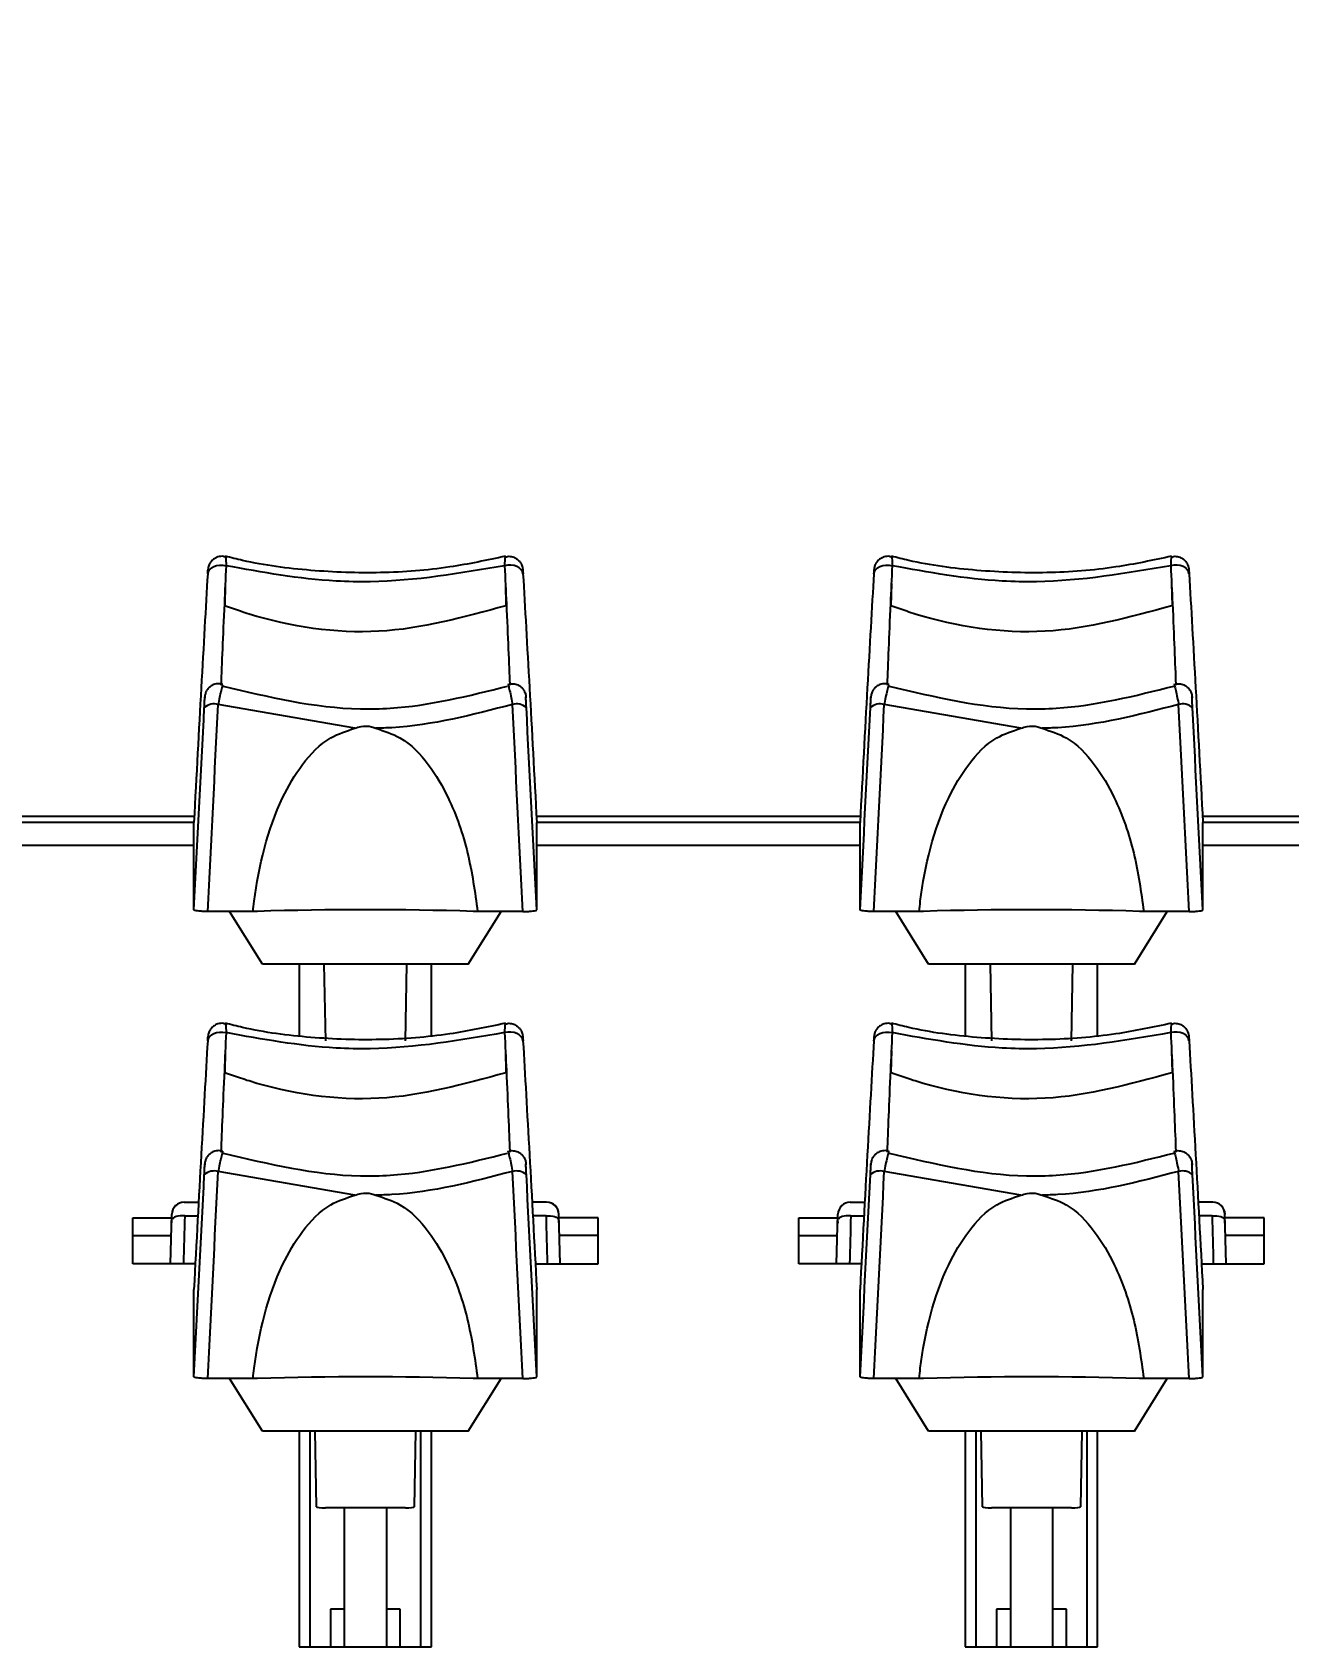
# Model space of a CAD drawing. Header units: inches. Extents: x 1.2 to 43.4, y 1.7 to 28.6.
# Drawn here: x 31.801 to 33.215, y 2.808 to 4.626 of the extents above; entities that cross this region are included whole.
import ezdxf

# ---------------------------------------------------------------- set-up
doc = ezdxf.new("R2010")
doc.units = ezdxf.units.IN
doc.header["$MEASUREMENT"] = 0
doc.layers.add('DIM', color=1, linetype='Continuous')
doc.styles.add('Arial', font='arial.ttf')
doc.dimstyles.new('ANSI & Metric .30 Stacked', dxfattribs={"dimscale": 2.666667, "dimtxt": 0.3, "dimasz": 0.375, "dimexe": 0.3, "dimexo": 0.3, "dimgap": 0.1, "dimtad": 0, "dimtih": 1, "dimtoh": 1, "dimzin": 4, "dimdsep": 46, "dimtxsty": 'Arial', "dimcen": 0.15, "dimadec": 0, "dimazin": 0, "dimtfac": 0.75, "dimtofl": 0, "dimtmove": 0, "dimatfit": 3, "dimfxl": 1, "dimtolj": 1, "dimtzin": 0, "dimarcsym": 0})

# ---------------------------------------------------------------- blocks, each defined once
blk = doc.blocks.new('*D8')
at = {"layer": 'Defpoints', "color": 0, "transparency": 16777216}
for p in [(43.3922, 5.7798), (25.0851, 3.6804), (43.3922, 3.6804)]:
    blk.add_point(p, dxfattribs=at)
at = {"layer": 'DIM', "color": 0, "lineweight": -2, "transparency": 16777216}
for p, q in [((25.0851, 3.9804), (25.0851, 6.0798)), ((43.3922, 3.9804), (43.3922, 6.0798)), ((25.4601, 5.7798), (33.3513, 5.7798)), ((43.0172, 5.7798), (35.126, 5.7798))]:
    blk.add_line(p, q, dxfattribs=at)
at = {"layer": 'DIM', "color": 0, "transparency": 16777216}
for points in [[(25.4601, 5.8423), (25.4601, 5.7173), (25.0851, 5.7798)], [(43.0172, 5.8423), (43.0172, 5.7173), (43.3922, 5.7798)]]:
    blk.add_solid(points, dxfattribs=at)
at = {"layer": 'DIM', "color": 0, "transparency": 16777216, "char_height": 0.3, "attachment_point": 5, "style": 'Arial'}
for s, insert in [('\\A1;18.31', (34.2387, 6.0331)), ('\\A1;[465mm]', (34.2387, 5.4875))]:
    blk.add_mtext(s, dxfattribs=dict(at, insert=insert))

msp = doc.modelspace()

# ---------------------------------------------------------------- linework, layer by layer
for p, q in [((31.9983, 4.0189), (31.9982, 4.0162)), ((32.353, 4.0189), (32.3532, 4.0162)), ((32.7483, 4.0189), (32.7482, 4.0162)), ((33.103, 4.0189), (33.1032, 4.0162)), ((32.018, 4.0051), (32.0173, 3.9802)), ((32.3333, 4.0051), (32.334, 3.9802)), ((32.768, 4.0051), (32.7673, 3.9802)), ((33.0833, 4.0051), (33.084, 3.9802)), ((32.1637, 3.8421), (32.01, 3.869)), ((32.9137, 3.8421), (32.76, 3.869)), ((31.983, 3.7429), (31.6183, 3.7429)), ((31.9827, 3.7362), (31.6187, 3.7362)), ((31.9827, 3.6377), (31.9827, 3.7362)), ((32.733, 3.7429), (32.3683, 3.7429)), ((32.7327, 3.7362), (32.3687, 3.7362)), ((32.3687, 3.6377), (32.3687, 3.7362)), ((32.7327, 3.6377), (32.7327, 3.7362)), ((33.483, 3.7429), (33.1183, 3.7429)), ((33.4827, 3.7362), (33.1187, 3.7362)), ((33.1187, 3.6377), (33.1187, 3.7362)), ((31.9827, 3.7102), (31.6187, 3.7102)), ((32.7327, 3.7102), (32.3687, 3.7102)), ((33.4827, 3.7102), (33.1187, 3.7102)), ((32.0541, 3.6359), (32.0492, 3.6358)), ((32.3021, 3.6358), (32.2972, 3.6359)), ((32.8041, 3.6359), (32.7992, 3.6358)), ((33.0521, 3.6358), (33.0472, 3.6359)), ((32.0492, 3.6358), (31.9983, 3.6358)), ((32.0598, 3.5767), (32.0228, 3.6358)), ((32.2915, 3.5767), (32.3285, 3.6358)), ((32.3531, 3.6358), (32.3021, 3.6358)), ((32.7992, 3.6358), (32.7483, 3.6358)), ((32.8098, 3.5767), (32.7728, 3.6358)), ((33.0415, 3.5767), (33.0785, 3.6358)), ((33.1031, 3.6358), (33.0521, 3.6358)), ((32.2915, 3.5767), (32.0598, 3.5767)), ((32.1012, 3.5767), (32.1012, 3.496)), ((32.1291, 3.5767), (32.1307, 3.4901)), ((32.2207, 3.4901), (32.2222, 3.5767)), ((32.2502, 3.4963), (32.2502, 3.5767)), ((33.0415, 3.5767), (32.8098, 3.5767)), ((32.8512, 3.5767), (32.8512, 3.496)), ((32.8791, 3.5767), (32.8807, 3.4901)), ((32.9707, 3.4901), (32.9722, 3.5767)), ((33.0002, 3.4963), (33.0002, 3.5767)), ((31.9983, 3.493), (31.9982, 3.4903)), ((32.353, 3.493), (32.3532, 3.4903)), ((32.7483, 3.493), (32.7482, 3.4903)), ((33.103, 3.493), (33.1032, 3.4903)), ((32.018, 3.4793), (32.0173, 3.4544)), ((32.3333, 3.4793), (32.334, 3.4544)), ((32.768, 3.4793), (32.7673, 3.4544)), ((33.0833, 3.4793), (33.084, 3.4544)), ((32.1637, 3.3163), (32.01, 3.3432)), ((32.9137, 3.3163), (32.76, 3.3432)), ((31.9137, 3.239), (31.9137, 3.2907)), ((31.9137, 3.2907), (31.9577, 3.2907)), ((31.9563, 3.239), (31.9578, 3.2951)), ((31.9716, 3.3086), (31.9879, 3.3086)), ((31.9716, 3.3086), (31.9716, 3.3085)), ((31.9716, 3.3085), (31.9879, 3.3085)), ((31.9723, 3.2932), (31.9871, 3.2932)), ((32.3798, 3.3086), (32.3634, 3.3086)), ((32.3798, 3.3085), (32.3634, 3.3085)), ((32.3791, 3.2932), (32.3642, 3.2932)), ((32.3798, 3.3086), (32.3798, 3.3085)), ((32.395, 3.239), (32.3936, 3.2951)), ((32.4377, 3.2907), (32.3937, 3.2907)), ((32.4377, 3.239), (32.4377, 3.2907)), ((32.6637, 3.239), (32.6637, 3.2907)), ((32.6637, 3.2907), (32.7077, 3.2907)), ((32.7063, 3.239), (32.7078, 3.2951)), ((32.7216, 3.3086), (32.7379, 3.3086)), ((32.7216, 3.3086), (32.7216, 3.3085)), ((32.7216, 3.3085), (32.7379, 3.3085)), ((32.7223, 3.2932), (32.7371, 3.2932)), ((33.1298, 3.3086), (33.1134, 3.3086)), ((33.1298, 3.3085), (33.1134, 3.3085)), ((33.1291, 3.2932), (33.1142, 3.2932)), ((33.1298, 3.3086), (33.1298, 3.3085)), ((33.145, 3.239), (33.1435, 3.2951)), ((33.1877, 3.2907), (33.1437, 3.2907)), ((33.1877, 3.239), (33.1877, 3.2907)), ((31.9137, 3.2708), (31.9571, 3.2708)), ((32.4377, 3.2708), (32.3942, 3.2708)), ((32.6637, 3.2708), (32.7071, 3.2708)), ((33.1877, 3.2708), (33.1442, 3.2708)), ((31.9842, 3.239), (31.9137, 3.239)), ((32.3671, 3.239), (32.4377, 3.239)), ((32.7342, 3.239), (32.6637, 3.239)), ((33.1171, 3.239), (33.1877, 3.239)), ((31.9827, 3.1119), (31.9827, 3.2103)), ((32.3687, 3.1119), (32.3687, 3.2103)), ((32.7327, 3.1119), (32.7327, 3.2103)), ((33.1187, 3.1119), (33.1187, 3.2103)), ((32.0492, 3.11), (31.9983, 3.11)), ((32.0598, 3.0508), (32.0228, 3.11)), ((32.0541, 3.11), (32.0492, 3.11)), ((32.2915, 3.0508), (32.3285, 3.11)), ((32.3021, 3.11), (32.2972, 3.11)), ((32.3531, 3.11), (32.3021, 3.11)), ((32.7992, 3.11), (32.7483, 3.11)), ((32.8098, 3.0508), (32.7728, 3.11)), ((32.8041, 3.11), (32.7992, 3.11)), ((33.0415, 3.0508), (33.0785, 3.11)), ((33.0521, 3.11), (33.0472, 3.11)), ((33.1031, 3.11), (33.0521, 3.11)), ((32.2915, 3.0508), (32.0598, 3.0508)), ((32.1012, 3.0508), (32.1012, 2.8079)), ((32.1132, 3.0508), (32.1132, 2.8079)), ((32.1207, 2.9655), (32.1192, 3.0508)), ((32.2322, 3.0508), (32.2307, 2.9655)), ((32.2382, 2.8079), (32.2382, 3.0508)), ((32.2502, 2.8079), (32.2502, 3.0508)), ((33.0415, 3.0508), (32.8098, 3.0508)), ((32.8512, 3.0508), (32.8512, 2.8079)), ((32.8632, 3.0508), (32.8632, 2.8079)), ((32.8707, 2.9655), (32.8692, 3.0508)), ((32.9822, 3.0508), (32.9807, 2.9655)), ((32.9882, 2.8079), (32.9882, 3.0508)), ((33.0002, 2.8079), (33.0002, 3.0508)), ((32.2207, 2.9643), (32.1307, 2.9643)), ((32.152, 2.9643), (32.152, 2.8079)), ((32.1993, 2.9643), (32.1993, 2.8079)), ((32.9707, 2.9643), (32.8807, 2.9643)), ((32.902, 2.9643), (32.902, 2.8079)), ((32.9493, 2.9643), (32.9493, 2.8079)), ((32.152, 2.8503), (32.1363, 2.8503)), ((32.1363, 2.8503), (32.1363, 2.8079)), ((32.215, 2.8503), (32.1993, 2.8503)), ((32.215, 2.8079), (32.215, 2.8503)), ((32.902, 2.8503), (32.8863, 2.8503)), ((32.8863, 2.8503), (32.8863, 2.8079)), ((32.965, 2.8503), (32.9493, 2.8503)), ((32.965, 2.8079), (32.965, 2.8503)), ((32.1012, 2.8079), (32.2502, 2.8079)), ((32.8512, 2.8079), (33.0002, 2.8079))]:
    msp.add_line(p, q)
at = {"flags": 128}
for points in [[(31.9983, 4.016), (31.9989, 4.0185), (32.0002, 4.0207), (32.0023, 4.0227), (32.005, 4.0242), (32.0082, 4.0253), (32.0117, 4.0258), (32.0153, 4.0258), (32.0188, 4.0252)], [(32.353, 4.016), (32.3525, 4.0185), (32.3511, 4.0207), (32.349, 4.0227), (32.3463, 4.0242), (32.3431, 4.0253), (32.3396, 4.0258), (32.336, 4.0258), (32.3325, 4.0252)], [(32.7483, 4.016), (32.7489, 4.0185), (32.7502, 4.0207), (32.7523, 4.0227), (32.755, 4.0242), (32.7582, 4.0253), (32.7617, 4.0258), (32.7653, 4.0258), (32.7688, 4.0252)], [(33.103, 4.016), (33.1025, 4.0185), (33.1011, 4.0207), (33.099, 4.0227), (33.0963, 4.0242), (33.0931, 4.0253), (33.0896, 4.0258), (33.086, 4.0258), (33.0825, 4.0252)], [(31.9983, 3.4902), (31.9989, 3.4926), (32.0002, 3.4948), (32.0023, 3.4968), (32.005, 3.4984), (32.0082, 3.4994), (32.0117, 3.5), (32.0153, 3.5), (32.0188, 3.4994)], [(32.353, 3.4902), (32.3525, 3.4926), (32.3511, 3.4948), (32.349, 3.4968), (32.3463, 3.4984), (32.3431, 3.4994), (32.3396, 3.5), (32.336, 3.5), (32.3325, 3.4994)], [(32.7483, 3.4902), (32.7489, 3.4926), (32.7502, 3.4948), (32.7523, 3.4968), (32.755, 3.4984), (32.7582, 3.4994), (32.7617, 3.5), (32.7653, 3.5), (32.7688, 3.4994)], [(33.103, 3.4902), (33.1025, 3.4926), (33.1011, 3.4948), (33.099, 3.4968), (33.0963, 3.4984), (33.0931, 3.4994), (33.0896, 3.5), (33.086, 3.5), (33.0825, 3.4994)], [(31.9723, 3.2932), (31.9696, 3.2932), (31.967, 3.293), (31.9647, 3.2927), (31.9626, 3.2922), (31.9609, 3.2917), (31.9596, 3.291), (31.9588, 3.2903), (31.9585, 3.2895)], [(32.3791, 3.2932), (32.3817, 3.2932), (32.3843, 3.293), (32.3867, 3.2927), (32.3888, 3.2922), (32.3905, 3.2917), (32.3917, 3.291), (32.3925, 3.2903), (32.3928, 3.2895)], [(32.7223, 3.2932), (32.7196, 3.2932), (32.717, 3.293), (32.7147, 3.2927), (32.7126, 3.2922), (32.7109, 3.2917), (32.7096, 3.291), (32.7088, 3.2903), (32.7085, 3.2895)], [(33.1291, 3.2932), (33.1317, 3.2932), (33.1343, 3.293), (33.1367, 3.2927), (33.1388, 3.2922), (33.1405, 3.2917), (33.1417, 3.291), (33.1425, 3.2903), (33.1428, 3.2895)]]:
    msp.add_lwpolyline(points, dxfattribs=at)
for centre, radius, start, end in [((32.0056, 3.8518), 0.0178, 75.8317, 129.2365), ((32.3457, 3.8518), 0.0178, 50.7635, 104.1683), ((32.7556, 3.8518), 0.0178, 75.8317, 129.2365), ((33.0957, 3.8518), 0.0178, 50.7635, 104.1683), ((32.1757, -0.3942), 4.032, 88.2726, 91.7274), ((32.9257, -0.3942), 4.032, 88.2726, 91.7274), ((32.0056, 3.3259), 0.0178, 75.8317, 129.2365), ((32.3457, 3.3259), 0.0178, 50.7635, 104.1683), ((32.7556, 3.3259), 0.0178, 75.8317, 129.2365), ((33.0957, 3.3259), 0.0178, 50.7635, 104.1683), ((31.9716, 3.2948), 0.0138, 90, 178.4839), ((31.9715, 3.2947), 0.0137, 89.7852, 178.2556), ((32.3798, 3.2948), 0.0138, 1.5161, 90), ((32.3798, 3.2947), 0.0137, 1.7444, 90.2148), ((32.7216, 3.2948), 0.0138, 90, 178.4839), ((32.7215, 3.2947), 0.0137, 89.7852, 178.2556), ((33.1298, 3.2948), 0.0138, 1.5161, 90), ((33.1298, 3.2947), 0.0137, 1.7444, 90.2148), ((32.1757, -0.9201), 4.032, 88.2726, 91.7274), ((32.9257, -0.9201), 4.032, 88.2726, 91.7274)]:
    msp.add_arc(centre, radius, start, end)
for centre, major_axis, ratio, start_param, end_param in [((31.9812, 3.6462), (0.027, 0.5183), 0.00637, 0.776352, 1.396595), ((32.7312, 3.6462), (0.027, 0.5183), 0.00637, 0.776352, 1.396595), ((31.9808, 3.684), (0.0345, 0.6628), 0.00637, 4.642907, 4.990237), ((31.9964, 3.6832), (0.0345, 0.6784), 0.006224, 4.642892, 4.990222), ((32.7308, 3.684), (0.0345, 0.6628), 0.00637, 4.642907, 4.990237), ((32.7464, 3.6832), (0.0345, 0.6784), 0.006224, 4.642892, 4.990222), ((31.9812, 3.1203), (0.027, 0.5183), 0.00637, 0.776352, 1.396595), ((32.7312, 3.1203), (0.027, 0.5183), 0.00637, 0.776352, 1.396595), ((31.9808, 3.1581), (0.0345, 0.6628), 0.00637, 4.642907, 4.990237), ((31.9964, 3.1573), (0.0345, 0.6784), 0.006224, 4.642892, 4.990222), ((32.7308, 3.1581), (0.0345, 0.6628), 0.00637, 4.642907, 4.990237), ((32.7464, 3.1573), (0.0345, 0.6784), 0.006224, 4.642892, 4.990222), ((32.3848, 3.1312), (-0.0139, 0.55), 0.003109, 1.271733, 1.373475), ((32.3599, 4.5695), (-0.0334, 1.2846), 0.003189, 3.134776, 3.267468), ((33.1348, 3.1312), (-0.0139, 0.55), 0.003109, 1.271733, 1.373475), ((33.1099, 4.5695), (-0.0334, 1.2846), 0.003189, 3.134776, 3.267468), ((32.1307, 2.9655), (0.01, 0), 0.121869, 3.141588, 4.71208), ((32.2207, 2.9655), (0.01, 0), 0.121869, 4.712698, 6.28319), ((32.8807, 2.9655), (0.01, 0), 0.121869, 3.141588, 4.71208), ((32.9707, 2.9655), (0.01, 0), 0.121869, 4.712698, 6.28319)]:
    msp.add_ellipse(centre, major_axis=major_axis, ratio=ratio, start_param=start_param, end_param=end_param)
at = {"extrusion": (0, 0, -1)}
for centre, major_axis, ratio, start_param, end_param in [((32.3701, 3.6462), (-0.027, 0.5183), 0.00637, 0.776352, 1.396595), ((33.1201, 3.6462), (-0.027, 0.5183), 0.00637, 0.776352, 1.396595), ((32.3549, 3.6832), (-0.0345, 0.6784), 0.006224, 4.642892, 4.990222), ((32.3705, 3.684), (-0.0345, 0.6628), 0.00637, 4.642907, 4.990237), ((33.1049, 3.6832), (-0.0345, 0.6784), 0.006224, 4.642892, 4.990222), ((33.1205, 3.684), (-0.0345, 0.6628), 0.00637, 4.642907, 4.990237), ((32.3701, 3.1203), (-0.027, 0.5183), 0.00637, 0.776352, 1.396595), ((33.1201, 3.1203), (-0.027, 0.5183), 0.00637, 0.776352, 1.396595), ((32.3549, 3.1573), (-0.0345, 0.6784), 0.006224, 4.642892, 4.990222), ((32.3705, 3.1581), (-0.0345, 0.6628), 0.00637, 4.642907, 4.990237), ((33.1049, 3.1573), (-0.0345, 0.6784), 0.006224, 4.642892, 4.990222), ((33.1205, 3.1581), (-0.0345, 0.6628), 0.00637, 4.642907, 4.990237), ((31.9914, 4.5695), (0.0334, 1.2846), 0.003189, 3.134776, 3.267468), ((31.9665, 3.1312), (0.0139, 0.55), 0.003109, 1.271733, 1.373475), ((32.7414, 4.5695), (0.0334, 1.2846), 0.003189, 3.134776, 3.267468), ((32.7165, 3.1312), (0.0139, 0.55), 0.003109, 1.271733, 1.373475)]:
    msp.add_ellipse(centre, major_axis=major_axis, ratio=ratio, start_param=start_param, end_param=end_param, dxfattribs=at)
for points, knots in [([(32.0176, 4.0351), (32.017, 4.0353), (32.0145, 4.0361), (32.01, 4.0354), (32.0056, 4.0334), (32.0025, 4.0308), (32.0006, 4.0281), (31.9994, 4.0257), (31.9989, 4.0238), (31.9986, 4.0225), (31.9986, 4.0219), (31.9985, 4.0215), (31.9985, 4.0208), (31.9984, 4.0203), (31.9984, 4.0193), (31.9983, 4.0189)], [0, 0, 0, 0, 0.0563984, 0.2383305, 0.3790778, 0.4956148, 0.5941125, 0.6750955, 0.7374244, 0.7732895, 0.7938266, 0.8135784, 0.8469295, 0.9473821, 1, 1, 1, 1]), ([(32.3336, 4.0359), (32.3127, 4.0314), (32.2669, 4.0217), (32.1927, 4.0159), (32.1143, 4.0188), (32.0553, 4.0263), (32.0244, 4.0343), (32.0179, 4.036)], [0, 0, 0, 0, 0.20298, 0.446567, 0.691251, 0.935018, 1, 1, 1, 1]), ([(32.3338, 4.0351), (32.3343, 4.0353), (32.3369, 4.0361), (32.3413, 4.0354), (32.3458, 4.0334), (32.3488, 4.0308), (32.3507, 4.0281), (32.3519, 4.0257), (32.3525, 4.0238), (32.3527, 4.0225), (32.3528, 4.0219), (32.3528, 4.0215), (32.3529, 4.0208), (32.3529, 4.0203), (32.353, 4.0193), (32.353, 4.0189)], [0, 0, 0, 0, 0.0563984, 0.2383305, 0.3790778, 0.4956148, 0.5941125, 0.6750955, 0.7374244, 0.7732895, 0.7938266, 0.8135784, 0.8469295, 0.9473821, 1, 1, 1, 1]), ([(32.7676, 4.0351), (32.767, 4.0353), (32.7644, 4.0361), (32.76, 4.0354), (32.7556, 4.0334), (32.7525, 4.0308), (32.7506, 4.0281), (32.7494, 4.0257), (32.7489, 4.0238), (32.7486, 4.0225), (32.7486, 4.0219), (32.7485, 4.0215), (32.7485, 4.0208), (32.7484, 4.0203), (32.7484, 4.0193), (32.7483, 4.0189)], [0, 0, 0, 0, 0.0563984, 0.2383305, 0.3790778, 0.4956148, 0.5941125, 0.6750955, 0.7374244, 0.7732895, 0.7938266, 0.8135784, 0.8469295, 0.9473821, 1, 1, 1, 1]), ([(33.0835, 4.0359), (33.0627, 4.0314), (33.0169, 4.0217), (32.9427, 4.0159), (32.8643, 4.0188), (32.8053, 4.0263), (32.7744, 4.0343), (32.7679, 4.036)], [0, 0, 0, 0, 0.20298, 0.446567, 0.691251, 0.935018, 1, 1, 1, 1]), ([(33.0838, 4.0351), (33.0843, 4.0353), (33.0869, 4.0361), (33.0913, 4.0354), (33.0958, 4.0334), (33.0988, 4.0308), (33.1007, 4.0281), (33.1019, 4.0257), (33.1025, 4.0238), (33.1027, 4.0225), (33.1028, 4.0219), (33.1028, 4.0215), (33.1029, 4.0208), (33.1029, 4.0203), (33.103, 4.0193), (33.103, 4.0189)], [0, 0, 0, 0, 0.0563984, 0.2383305, 0.3790778, 0.4956148, 0.5941125, 0.6750955, 0.7374244, 0.7732895, 0.7938266, 0.8135784, 0.8469295, 0.9473821, 1, 1, 1, 1]), ([(31.9983, 4.0189), (31.9983, 4.0189), (31.9983, 4.0184), (31.9982, 4.0172), (31.9982, 4.0161)], [0, 0, 0, 0, 0.035776, 1, 1, 1, 1]), ([(31.9983, 4.016), (31.9984, 4.0172), (31.9985, 4.0195), (31.9985, 4.021), (31.9985, 4.021), (31.9984, 4.0196), (31.9983, 4.0189)], [0, 0, 0, 0, 0.24721, 0.494253, 0.746477, 1, 1, 1, 1]), ([(32.0188, 4.0252), (32.0182, 4.0107), (32.0165, 3.9755), (32.0146, 3.9294), (32.0135, 3.9018), (32.0131, 3.8911), (32.0131, 3.8906)], [0, 0, 0, 0, 0.251189, 0.610682, 0.980601, 1, 1, 1, 1]), ([(32.0176, 4.0349), (32.0178, 4.0349), (32.0183, 4.035), (32.0188, 4.032), (32.0188, 4.0275), (32.0188, 4.0252)], [0, 0, 0, 0, 0.156347, 0.576487, 1, 1, 1, 1]), ([(32.3325, 4.0252), (32.2824, 4.0166), (32.2197, 4.0059), (32.1133, 4.008), (32.0598, 4.0178), (32.0188, 4.0252)], [0, 0, 0, 0, 0.48183, 0.603063, 1, 1, 1, 1]), ([(32.3337, 4.0349), (32.3336, 4.0349), (32.333, 4.035), (32.3325, 4.032), (32.3325, 4.0275), (32.3325, 4.0252)], [0, 0, 0, 0, 0.156347, 0.576487, 1, 1, 1, 1]), ([(32.3325, 4.0252), (32.3332, 4.0107), (32.3348, 3.9755), (32.3367, 3.9294), (32.3378, 3.9018), (32.3382, 3.8911), (32.3382, 3.8906)], [0, 0, 0, 0, 0.251189, 0.610682, 0.980601, 1, 1, 1, 1]), ([(32.353, 4.016), (32.353, 4.0172), (32.3529, 4.0195), (32.3528, 4.021), (32.3528, 4.021), (32.3529, 4.0196), (32.353, 4.0189)], [0, 0, 0, 0, 0.24721, 0.494253, 0.746477, 1, 1, 1, 1]), ([(32.353, 4.0189), (32.353, 4.0189), (32.353, 4.0184), (32.3531, 4.0172), (32.3532, 4.0161)], [0, 0, 0, 0, 0.035776, 1, 1, 1, 1]), ([(32.7483, 4.0189), (32.7483, 4.0189), (32.7483, 4.0184), (32.7482, 4.0172), (32.7482, 4.0161)], [0, 0, 0, 0, 0.035776, 1, 1, 1, 1]), ([(32.7483, 4.016), (32.7484, 4.0172), (32.7485, 4.0195), (32.7485, 4.021), (32.7485, 4.021), (32.7484, 4.0196), (32.7483, 4.0189)], [0, 0, 0, 0, 0.24721, 0.494253, 0.746477, 1, 1, 1, 1]), ([(32.7688, 4.0252), (32.7682, 4.0107), (32.7665, 3.9755), (32.7646, 3.9294), (32.7635, 3.9018), (32.7631, 3.8911), (32.7631, 3.8906)], [0, 0, 0, 0, 0.251189, 0.610682, 0.980601, 1, 1, 1, 1]), ([(32.7676, 4.0349), (32.7678, 4.0349), (32.7683, 4.035), (32.7688, 4.032), (32.7688, 4.0275), (32.7688, 4.0252)], [0, 0, 0, 0, 0.156347, 0.576487, 1, 1, 1, 1]), ([(33.0825, 4.0252), (33.0324, 4.0166), (32.9697, 4.0059), (32.8633, 4.008), (32.8098, 4.0178), (32.7688, 4.0252)], [0, 0, 0, 0, 0.48183, 0.603063, 1, 1, 1, 1]), ([(33.0837, 4.0349), (33.0836, 4.0349), (33.083, 4.035), (33.0825, 4.032), (33.0825, 4.0275), (33.0825, 4.0252)], [0, 0, 0, 0, 0.156347, 0.576487, 1, 1, 1, 1]), ([(33.0825, 4.0252), (33.0832, 4.0107), (33.0848, 3.9755), (33.0867, 3.9294), (33.0878, 3.9018), (33.0882, 3.8911), (33.0882, 3.8906)], [0, 0, 0, 0, 0.251189, 0.610682, 0.980601, 1, 1, 1, 1]), ([(33.103, 4.016), (33.103, 4.0172), (33.1029, 4.0195), (33.1028, 4.021), (33.1028, 4.021), (33.1029, 4.0196), (33.103, 4.0189)], [0, 0, 0, 0, 0.24721, 0.494253, 0.746477, 1, 1, 1, 1]), ([(33.103, 4.0189), (33.103, 4.0189), (33.103, 4.0184), (33.1031, 4.0172), (33.1032, 4.0161)], [0, 0, 0, 0, 0.035776, 1, 1, 1, 1]), ([(32.3338, 3.9802), (32.2866, 3.9671), (32.1916, 3.9409), (32.0883, 3.9569), (32.0323, 3.9747), (32.0232, 3.9781), (32.0173, 3.9802)], [0, 0, 0, 0, 0.45231, 0.909806, 0.941019, 1, 1, 1, 1]), ([(33.0838, 3.9802), (33.0366, 3.9671), (32.9416, 3.9409), (32.8383, 3.9569), (32.7823, 3.9747), (32.7732, 3.9781), (32.7673, 3.9802)], [0, 0, 0, 0, 0.45231, 0.909806, 0.941019, 1, 1, 1, 1]), ([(32.0153, 3.8913), (32.0143, 3.8917), (32.0114, 3.8927), (32.0066, 3.8921), (32.0021, 3.8901), (31.999, 3.8875), (31.997, 3.8848), (31.9958, 3.8823), (31.9953, 3.8804), (31.995, 3.8791), (31.995, 3.8784), (31.9949, 3.878), (31.9949, 3.8776), (31.9948, 3.8771), (31.9948, 3.8768)], [0, 0, 0, 0, 0.096018, 0.287781, 0.435692, 0.55788, 0.661193, 0.746266, 0.811954, 0.850921, 0.872288, 0.891647, 0.924172, 1, 1, 1, 1]), ([(32.0153, 3.8912), (32.0151, 3.8912), (32.0149, 3.8911), (32.0137, 3.8867), (32.012, 3.8795), (32.0107, 3.873), (32.0101, 3.8695), (32.01, 3.869)], [0, 0, 0, 0, 0.195774, 0.463165, 0.731943, 0.95969, 1, 1, 1, 1]), ([(32.336, 3.8913), (32.337, 3.8917), (32.3399, 3.8927), (32.3447, 3.8921), (32.3493, 3.8901), (32.3523, 3.8875), (32.3543, 3.8848), (32.3555, 3.8823), (32.3561, 3.8804), (32.3563, 3.8791), (32.3564, 3.8784), (32.3564, 3.878), (32.3565, 3.8776), (32.3565, 3.8771), (32.3565, 3.8768)], [0, 0, 0, 0, 0.096018, 0.287781, 0.435692, 0.55788, 0.661193, 0.746266, 0.811954, 0.850921, 0.872288, 0.891647, 0.924172, 1, 1, 1, 1]), ([(32.3361, 3.8912), (32.3362, 3.8912), (32.3365, 3.8911), (32.3377, 3.8867), (32.3393, 3.8795), (32.3406, 3.873), (32.3413, 3.8695), (32.3414, 3.869)], [0, 0, 0, 0, 0.195774, 0.463165, 0.731943, 0.95969, 1, 1, 1, 1]), ([(32.7653, 3.8913), (32.7643, 3.8917), (32.7614, 3.8927), (32.7566, 3.8921), (32.7521, 3.8901), (32.749, 3.8875), (32.747, 3.8848), (32.7458, 3.8823), (32.7453, 3.8804), (32.745, 3.8791), (32.745, 3.8784), (32.7449, 3.878), (32.7449, 3.8776), (32.7448, 3.8771), (32.7448, 3.8768)], [0, 0, 0, 0, 0.096018, 0.287781, 0.435692, 0.55788, 0.661193, 0.746266, 0.811954, 0.850921, 0.872288, 0.891647, 0.924172, 1, 1, 1, 1]), ([(32.7653, 3.8912), (32.7651, 3.8912), (32.7649, 3.8911), (32.7637, 3.8867), (32.762, 3.8795), (32.7607, 3.873), (32.7601, 3.8695), (32.76, 3.869)], [0, 0, 0, 0, 0.195774, 0.463165, 0.731943, 0.95969, 1, 1, 1, 1]), ([(33.086, 3.8913), (33.087, 3.8917), (33.0899, 3.8927), (33.0947, 3.8921), (33.0993, 3.8901), (33.1023, 3.8875), (33.1043, 3.8848), (33.1055, 3.8823), (33.1061, 3.8804), (33.1063, 3.8791), (33.1064, 3.8784), (33.1064, 3.878), (33.1065, 3.8776), (33.1065, 3.8771), (33.1065, 3.8768)], [0, 0, 0, 0, 0.096018, 0.287781, 0.435692, 0.55788, 0.661193, 0.746266, 0.811954, 0.850921, 0.872288, 0.891647, 0.924172, 1, 1, 1, 1]), ([(33.0861, 3.8912), (33.0862, 3.8912), (33.0865, 3.8911), (33.0877, 3.8867), (33.0893, 3.8795), (33.0906, 3.873), (33.0913, 3.8695), (33.0914, 3.869)], [0, 0, 0, 0, 0.195774, 0.463165, 0.731943, 0.95969, 1, 1, 1, 1]), ([(31.9944, 3.8655), (31.9945, 3.8674), (31.9946, 3.87), (31.9947, 3.8718), (31.9947, 3.8723)], [0, 0, 0, 0, 0.702943, 1, 1, 1, 1]), ([(31.9947, 3.8723), (31.9947, 3.8731), (31.9948, 3.8753), (31.9949, 3.8772), (31.9949, 3.8778), (31.9948, 3.8769), (31.9948, 3.8766)], [0, 0, 0, 0, 0.1789751, 0.4845083, 0.7793104, 1, 1, 1, 1]), ([(32.0154, 3.8896), (32.0666, 3.8774), (32.1288, 3.8626), (32.2375, 3.865), (32.2922, 3.8787), (32.3359, 3.8896)], [0, 0, 0, 0, 0.482261, 0.585617, 1, 1, 1, 1]), ([(32.3566, 3.8723), (32.3566, 3.8731), (32.3565, 3.8753), (32.3564, 3.8772), (32.3564, 3.8778), (32.3565, 3.8769), (32.3565, 3.8766)], [0, 0, 0, 0, 0.1789751, 0.4845083, 0.7793104, 1, 1, 1, 1]), ([(32.357, 3.8655), (32.3569, 3.8674), (32.3567, 3.87), (32.3567, 3.8718), (32.3566, 3.8723)], [0, 0, 0, 0, 0.702943, 1, 1, 1, 1]), ([(32.7444, 3.8655), (32.7445, 3.8674), (32.7446, 3.87), (32.7447, 3.8718), (32.7447, 3.8723)], [0, 0, 0, 0, 0.702943, 1, 1, 1, 1]), ([(32.7447, 3.8723), (32.7447, 3.8731), (32.7448, 3.8753), (32.7449, 3.8772), (32.7449, 3.8778), (32.7448, 3.8769), (32.7448, 3.8766)], [0, 0, 0, 0, 0.1789751, 0.4845083, 0.7793104, 1, 1, 1, 1]), ([(32.7654, 3.8896), (32.8166, 3.8774), (32.8788, 3.8626), (32.9875, 3.865), (33.0422, 3.8787), (33.0859, 3.8896)], [0, 0, 0, 0, 0.482261, 0.585617, 1, 1, 1, 1]), ([(33.1066, 3.8723), (33.1066, 3.8731), (33.1065, 3.8753), (33.1064, 3.8772), (33.1064, 3.8778), (33.1065, 3.8769), (33.1065, 3.8766)], [0, 0, 0, 0, 0.1789751, 0.4845083, 0.7793104, 1, 1, 1, 1]), ([(33.107, 3.8655), (33.1069, 3.8674), (33.1067, 3.87), (33.1067, 3.8718), (33.1066, 3.8723)], [0, 0, 0, 0, 0.702943, 1, 1, 1, 1]), ([(32.3414, 3.869), (32.2964, 3.8573), (32.2457, 3.844), (32.1936, 3.8423), (32.1876, 3.8421)], [0, 0, 0, 0, 0.886615, 1, 1, 1, 1]), ([(33.0914, 3.869), (33.0464, 3.8573), (32.9957, 3.844), (32.9436, 3.8423), (32.9376, 3.8421)], [0, 0, 0, 0, 0.886615, 1, 1, 1, 1]), ([(32.0492, 3.6358), (32.0496, 3.6397), (32.0546, 3.6835), (32.0688, 3.7426), (32.1035, 3.8022), (32.131, 3.8315), (32.1544, 3.8391), (32.1637, 3.8421)], [0, 0, 0, 0, 0.047044, 0.530551, 0.706932, 0.883366, 1, 1, 1, 1]), ([(32.1637, 3.8421), (32.166, 3.8429), (32.1721, 3.845), (32.1807, 3.8448), (32.186, 3.8428), (32.1876, 3.8421)], [0, 0, 0, 0, 0.304027, 0.787474, 1, 1, 1, 1]), ([(32.1876, 3.8421), (32.197, 3.8391), (32.2204, 3.8315), (32.2479, 3.8022), (32.2735, 3.7581), (32.2929, 3.7018), (32.299, 3.6578), (32.3021, 3.6358)], [0, 0, 0, 0, 0.116437, 0.292571, 0.468654, 0.733954, 1, 1, 1, 1]), ([(32.7992, 3.6358), (32.7996, 3.6397), (32.8046, 3.6835), (32.8188, 3.7426), (32.8535, 3.8022), (32.881, 3.8315), (32.9044, 3.8391), (32.9137, 3.8421)], [0, 0, 0, 0, 0.047044, 0.530551, 0.706932, 0.883366, 1, 1, 1, 1]), ([(32.9137, 3.8421), (32.916, 3.8429), (32.9221, 3.845), (32.9307, 3.8448), (32.936, 3.8428), (32.9376, 3.8421)], [0, 0, 0, 0, 0.304027, 0.787474, 1, 1, 1, 1]), ([(32.9376, 3.8421), (32.947, 3.8391), (32.9704, 3.8315), (32.9979, 3.8022), (33.0235, 3.7581), (33.0429, 3.7018), (33.049, 3.6578), (33.0521, 3.6358)], [0, 0, 0, 0, 0.116437, 0.292571, 0.468654, 0.733954, 1, 1, 1, 1]), ([(31.9983, 3.6358), (31.9965, 3.6359), (31.993, 3.6359), (31.9883, 3.6362), (31.9848, 3.6367), (31.9829, 3.6372), (31.9827, 3.6376), (31.9827, 3.6377)], [0, 0, 0, 0, 0.214815, 0.429665, 0.644206, 0.858597, 1, 1, 1, 1]), ([(32.3531, 3.6358), (32.3548, 3.6359), (32.3583, 3.6359), (32.363, 3.6362), (32.3665, 3.6367), (32.3684, 3.6372), (32.3686, 3.6376), (32.3687, 3.6377)], [0, 0, 0, 0, 0.214815, 0.429665, 0.644206, 0.858597, 1, 1, 1, 1]), ([(32.7483, 3.6358), (32.7465, 3.6359), (32.743, 3.6359), (32.7383, 3.6362), (32.7348, 3.6367), (32.7329, 3.6372), (32.7327, 3.6376), (32.7327, 3.6377)], [0, 0, 0, 0, 0.214815, 0.429665, 0.644206, 0.858597, 1, 1, 1, 1]), ([(33.1031, 3.6358), (33.1048, 3.6359), (33.1083, 3.6359), (33.113, 3.6362), (33.1165, 3.6367), (33.1184, 3.6372), (33.1186, 3.6376), (33.1187, 3.6377)], [0, 0, 0, 0, 0.214815, 0.429665, 0.644206, 0.858597, 1, 1, 1, 1]), ([(32.0176, 3.5092), (32.017, 3.5094), (32.0145, 3.5103), (32.01, 3.5096), (32.0056, 3.5076), (32.0025, 3.5049), (32.0006, 3.5023), (31.9994, 3.4998), (31.9989, 3.4979), (31.9986, 3.4966), (31.9986, 3.496), (31.9985, 3.4956), (31.9985, 3.495), (31.9984, 3.4944), (31.9984, 3.4934), (31.9983, 3.493)], [0, 0, 0, 0, 0.0563984, 0.2383305, 0.3790778, 0.4956148, 0.5941125, 0.6750955, 0.7374244, 0.7732895, 0.7938266, 0.8135784, 0.8469295, 0.9473821, 1, 1, 1, 1]), ([(32.0176, 3.509), (32.0178, 3.5091), (32.0183, 3.5092), (32.0188, 3.5061), (32.0188, 3.5016), (32.0188, 3.4994)], [0, 0, 0, 0, 0.156347, 0.576487, 1, 1, 1, 1]), ([(32.3336, 3.51), (32.3127, 3.5056), (32.2669, 3.4959), (32.1927, 3.4901), (32.1143, 3.4929), (32.0553, 3.5004), (32.0244, 3.5084), (32.0179, 3.5101)], [0, 0, 0, 0, 0.20298, 0.446567, 0.691251, 0.935018, 1, 1, 1, 1]), ([(32.3337, 3.509), (32.3336, 3.5091), (32.333, 3.5092), (32.3325, 3.5061), (32.3325, 3.5016), (32.3325, 3.4994)], [0, 0, 0, 0, 0.156347, 0.576487, 1, 1, 1, 1]), ([(32.3338, 3.5092), (32.3343, 3.5094), (32.3369, 3.5103), (32.3413, 3.5096), (32.3458, 3.5076), (32.3488, 3.5049), (32.3507, 3.5023), (32.3519, 3.4998), (32.3525, 3.4979), (32.3527, 3.4966), (32.3528, 3.496), (32.3528, 3.4956), (32.3529, 3.495), (32.3529, 3.4944), (32.353, 3.4934), (32.353, 3.493)], [0, 0, 0, 0, 0.0563984, 0.2383305, 0.3790778, 0.4956148, 0.5941125, 0.6750955, 0.7374244, 0.7732895, 0.7938266, 0.8135784, 0.8469295, 0.9473821, 1, 1, 1, 1]), ([(32.7676, 3.5092), (32.767, 3.5094), (32.7644, 3.5103), (32.76, 3.5096), (32.7556, 3.5076), (32.7525, 3.5049), (32.7506, 3.5023), (32.7494, 3.4998), (32.7489, 3.4979), (32.7486, 3.4966), (32.7486, 3.496), (32.7485, 3.4956), (32.7485, 3.495), (32.7484, 3.4944), (32.7484, 3.4934), (32.7483, 3.493)], [0, 0, 0, 0, 0.0563984, 0.2383305, 0.3790778, 0.4956148, 0.5941125, 0.6750955, 0.7374244, 0.7732895, 0.7938266, 0.8135784, 0.8469295, 0.9473821, 1, 1, 1, 1]), ([(32.7676, 3.509), (32.7678, 3.5091), (32.7683, 3.5092), (32.7688, 3.5061), (32.7688, 3.5016), (32.7688, 3.4994)], [0, 0, 0, 0, 0.156347, 0.576487, 1, 1, 1, 1]), ([(33.0835, 3.51), (33.0627, 3.5056), (33.0169, 3.4959), (32.9427, 3.4901), (32.8643, 3.4929), (32.8053, 3.5004), (32.7744, 3.5084), (32.7679, 3.5101)], [0, 0, 0, 0, 0.20298, 0.446567, 0.691251, 0.935018, 1, 1, 1, 1]), ([(33.0837, 3.509), (33.0836, 3.5091), (33.083, 3.5092), (33.0825, 3.5061), (33.0825, 3.5016), (33.0825, 3.4994)], [0, 0, 0, 0, 0.156347, 0.576487, 1, 1, 1, 1]), ([(33.0838, 3.5092), (33.0843, 3.5094), (33.0869, 3.5103), (33.0913, 3.5096), (33.0958, 3.5076), (33.0988, 3.5049), (33.1007, 3.5023), (33.1019, 3.4998), (33.1025, 3.4979), (33.1027, 3.4966), (33.1028, 3.496), (33.1028, 3.4956), (33.1029, 3.495), (33.1029, 3.4944), (33.103, 3.4934), (33.103, 3.493)], [0, 0, 0, 0, 0.0563984, 0.2383305, 0.3790778, 0.4956148, 0.5941125, 0.6750955, 0.7374244, 0.7732895, 0.7938266, 0.8135784, 0.8469295, 0.9473821, 1, 1, 1, 1]), ([(31.9983, 3.493), (31.9983, 3.493), (31.9983, 3.4925), (31.9982, 3.4914), (31.9982, 3.4902)], [0, 0, 0, 0, 0.035776, 1, 1, 1, 1]), ([(31.9983, 3.4902), (31.9984, 3.4913), (31.9985, 3.4936), (31.9985, 3.4951), (31.9985, 3.4951), (31.9984, 3.4937), (31.9983, 3.493)], [0, 0, 0, 0, 0.24721, 0.494253, 0.746477, 1, 1, 1, 1]), ([(32.0188, 3.4994), (32.0182, 3.4849), (32.0165, 3.4496), (32.0146, 3.4035), (32.0135, 3.376), (32.0131, 3.3652), (32.0131, 3.3647)], [0, 0, 0, 0, 0.251189, 0.610682, 0.980601, 1, 1, 1, 1]), ([(32.3325, 3.4994), (32.2824, 3.4908), (32.2197, 3.48), (32.1133, 3.4822), (32.0598, 3.4919), (32.0188, 3.4994)], [0, 0, 0, 0, 0.48183, 0.603063, 1, 1, 1, 1]), ([(32.3325, 3.4994), (32.3332, 3.4849), (32.3348, 3.4496), (32.3367, 3.4035), (32.3378, 3.376), (32.3382, 3.3652), (32.3382, 3.3647)], [0, 0, 0, 0, 0.251189, 0.610682, 0.980601, 1, 1, 1, 1]), ([(32.353, 3.4902), (32.353, 3.4913), (32.3529, 3.4936), (32.3528, 3.4951), (32.3528, 3.4951), (32.3529, 3.4937), (32.353, 3.493)], [0, 0, 0, 0, 0.24721, 0.494253, 0.746477, 1, 1, 1, 1]), ([(32.353, 3.493), (32.353, 3.493), (32.353, 3.4925), (32.3531, 3.4914), (32.3532, 3.4902)], [0, 0, 0, 0, 0.035776, 1, 1, 1, 1]), ([(32.7483, 3.493), (32.7483, 3.493), (32.7483, 3.4925), (32.7482, 3.4914), (32.7482, 3.4902)], [0, 0, 0, 0, 0.035776, 1, 1, 1, 1]), ([(32.7483, 3.4902), (32.7484, 3.4913), (32.7485, 3.4936), (32.7485, 3.4951), (32.7485, 3.4951), (32.7484, 3.4937), (32.7483, 3.493)], [0, 0, 0, 0, 0.24721, 0.494253, 0.746477, 1, 1, 1, 1]), ([(32.7688, 3.4994), (32.7682, 3.4849), (32.7665, 3.4496), (32.7646, 3.4035), (32.7635, 3.376), (32.7631, 3.3652), (32.7631, 3.3647)], [0, 0, 0, 0, 0.251189, 0.610682, 0.980601, 1, 1, 1, 1]), ([(33.0825, 3.4994), (33.0324, 3.4908), (32.9697, 3.48), (32.8633, 3.4822), (32.8098, 3.4919), (32.7688, 3.4994)], [0, 0, 0, 0, 0.48183, 0.603063, 1, 1, 1, 1]), ([(33.0825, 3.4994), (33.0832, 3.4849), (33.0848, 3.4496), (33.0867, 3.4035), (33.0878, 3.376), (33.0882, 3.3652), (33.0882, 3.3647)], [0, 0, 0, 0, 0.251189, 0.610682, 0.980601, 1, 1, 1, 1]), ([(33.103, 3.4902), (33.103, 3.4913), (33.1029, 3.4936), (33.1028, 3.4951), (33.1028, 3.4951), (33.1029, 3.4937), (33.103, 3.493)], [0, 0, 0, 0, 0.24721, 0.494253, 0.746477, 1, 1, 1, 1]), ([(33.103, 3.493), (33.103, 3.493), (33.103, 3.4925), (33.1031, 3.4914), (33.1032, 3.4902)], [0, 0, 0, 0, 0.035776, 1, 1, 1, 1]), ([(32.3338, 3.4543), (32.2866, 3.4413), (32.1916, 3.415), (32.0883, 3.431), (32.0323, 3.4489), (32.0232, 3.4522), (32.0173, 3.4544)], [0, 0, 0, 0, 0.45231, 0.909806, 0.941019, 1, 1, 1, 1]), ([(33.0838, 3.4543), (33.0366, 3.4413), (32.9416, 3.415), (32.8383, 3.431), (32.7823, 3.4489), (32.7732, 3.4522), (32.7673, 3.4544)], [0, 0, 0, 0, 0.45231, 0.909806, 0.941019, 1, 1, 1, 1]), ([(32.0153, 3.3654), (32.0143, 3.3658), (32.0114, 3.3669), (32.0066, 3.3663), (32.0021, 3.3642), (31.999, 3.3616), (31.997, 3.3589), (31.9958, 3.3565), (31.9953, 3.3545), (31.995, 3.3532), (31.995, 3.3526), (31.9949, 3.3522), (31.9949, 3.3517), (31.9948, 3.3513), (31.9948, 3.351)], [0, 0, 0, 0, 0.096018, 0.287781, 0.435692, 0.55788, 0.661193, 0.746266, 0.811954, 0.850921, 0.872288, 0.891647, 0.924172, 1, 1, 1, 1]), ([(32.0153, 3.3654), (32.0151, 3.3653), (32.0149, 3.3653), (32.0137, 3.3608), (32.012, 3.3536), (32.0107, 3.3471), (32.0101, 3.3437), (32.01, 3.3432)], [0, 0, 0, 0, 0.195774, 0.463165, 0.731943, 0.95969, 1, 1, 1, 1]), ([(32.0154, 3.3638), (32.0666, 3.3516), (32.1288, 3.3367), (32.2375, 3.3391), (32.2922, 3.3528), (32.3359, 3.3638)], [0, 0, 0, 0, 0.482261, 0.585617, 1, 1, 1, 1]), ([(32.336, 3.3654), (32.337, 3.3658), (32.3399, 3.3669), (32.3447, 3.3663), (32.3493, 3.3642), (32.3523, 3.3616), (32.3543, 3.3589), (32.3555, 3.3565), (32.3561, 3.3545), (32.3563, 3.3532), (32.3564, 3.3526), (32.3564, 3.3522), (32.3565, 3.3517), (32.3565, 3.3513), (32.3565, 3.351)], [0, 0, 0, 0, 0.096018, 0.287781, 0.435692, 0.55788, 0.661193, 0.746266, 0.811954, 0.850921, 0.872288, 0.891647, 0.924172, 1, 1, 1, 1]), ([(32.3361, 3.3654), (32.3362, 3.3653), (32.3365, 3.3653), (32.3377, 3.3608), (32.3393, 3.3536), (32.3406, 3.3471), (32.3413, 3.3437), (32.3414, 3.3432)], [0, 0, 0, 0, 0.195774, 0.463165, 0.731943, 0.95969, 1, 1, 1, 1]), ([(32.7653, 3.3654), (32.7643, 3.3658), (32.7614, 3.3669), (32.7566, 3.3663), (32.7521, 3.3642), (32.749, 3.3616), (32.747, 3.3589), (32.7458, 3.3565), (32.7453, 3.3545), (32.745, 3.3532), (32.745, 3.3526), (32.7449, 3.3522), (32.7449, 3.3517), (32.7448, 3.3513), (32.7448, 3.351)], [0, 0, 0, 0, 0.096018, 0.287781, 0.435692, 0.55788, 0.661193, 0.746266, 0.811954, 0.850921, 0.872288, 0.891647, 0.924172, 1, 1, 1, 1]), ([(32.7653, 3.3654), (32.7651, 3.3653), (32.7649, 3.3653), (32.7637, 3.3608), (32.762, 3.3536), (32.7607, 3.3471), (32.7601, 3.3437), (32.76, 3.3432)], [0, 0, 0, 0, 0.195774, 0.463165, 0.731943, 0.95969, 1, 1, 1, 1]), ([(32.7654, 3.3638), (32.8166, 3.3516), (32.8788, 3.3367), (32.9875, 3.3391), (33.0422, 3.3528), (33.0859, 3.3638)], [0, 0, 0, 0, 0.482261, 0.585617, 1, 1, 1, 1]), ([(33.086, 3.3654), (33.087, 3.3658), (33.0899, 3.3669), (33.0947, 3.3663), (33.0993, 3.3642), (33.1023, 3.3616), (33.1043, 3.3589), (33.1055, 3.3565), (33.1061, 3.3545), (33.1063, 3.3532), (33.1064, 3.3526), (33.1064, 3.3522), (33.1065, 3.3517), (33.1065, 3.3513), (33.1065, 3.351)], [0, 0, 0, 0, 0.096018, 0.287781, 0.435692, 0.55788, 0.661193, 0.746266, 0.811954, 0.850921, 0.872288, 0.891647, 0.924172, 1, 1, 1, 1]), ([(33.0861, 3.3654), (33.0862, 3.3653), (33.0865, 3.3653), (33.0877, 3.3608), (33.0893, 3.3536), (33.0906, 3.3471), (33.0913, 3.3437), (33.0914, 3.3432)], [0, 0, 0, 0, 0.195774, 0.463165, 0.731943, 0.95969, 1, 1, 1, 1]), ([(31.9944, 3.3397), (31.9945, 3.3415), (31.9946, 3.3441), (31.9947, 3.3459), (31.9947, 3.3464)], [0, 0, 0, 0, 0.702943, 1, 1, 1, 1]), ([(31.9947, 3.3464), (31.9947, 3.3473), (31.9948, 3.3495), (31.9949, 3.3513), (31.9949, 3.3519), (31.9948, 3.3511), (31.9948, 3.3507)], [0, 0, 0, 0, 0.1789751, 0.4845083, 0.7793104, 1, 1, 1, 1]), ([(32.3566, 3.3464), (32.3566, 3.3473), (32.3565, 3.3495), (32.3564, 3.3513), (32.3564, 3.3519), (32.3565, 3.3511), (32.3565, 3.3507)], [0, 0, 0, 0, 0.1789751, 0.4845083, 0.7793104, 1, 1, 1, 1]), ([(32.357, 3.3397), (32.3569, 3.3415), (32.3567, 3.3441), (32.3567, 3.3459), (32.3566, 3.3464)], [0, 0, 0, 0, 0.702943, 1, 1, 1, 1]), ([(32.7444, 3.3397), (32.7445, 3.3415), (32.7446, 3.3441), (32.7447, 3.3459), (32.7447, 3.3464)], [0, 0, 0, 0, 0.702943, 1, 1, 1, 1]), ([(32.7447, 3.3464), (32.7447, 3.3473), (32.7448, 3.3495), (32.7449, 3.3513), (32.7449, 3.3519), (32.7448, 3.3511), (32.7448, 3.3507)], [0, 0, 0, 0, 0.1789751, 0.4845083, 0.7793104, 1, 1, 1, 1]), ([(33.1066, 3.3464), (33.1066, 3.3473), (33.1065, 3.3495), (33.1064, 3.3513), (33.1064, 3.3519), (33.1065, 3.3511), (33.1065, 3.3507)], [0, 0, 0, 0, 0.1789751, 0.4845083, 0.7793104, 1, 1, 1, 1]), ([(33.107, 3.3397), (33.1069, 3.3415), (33.1067, 3.3441), (33.1067, 3.3459), (33.1066, 3.3464)], [0, 0, 0, 0, 0.702943, 1, 1, 1, 1]), ([(32.3414, 3.3432), (32.2964, 3.3314), (32.2457, 3.3181), (32.1936, 3.3165), (32.1876, 3.3163)], [0, 0, 0, 0, 0.886615, 1, 1, 1, 1]), ([(33.0914, 3.3432), (33.0464, 3.3314), (32.9957, 3.3181), (32.9436, 3.3165), (32.9376, 3.3163)], [0, 0, 0, 0, 0.886615, 1, 1, 1, 1]), ([(32.0492, 3.11), (32.0496, 3.1139), (32.0546, 3.1576), (32.0688, 3.2168), (32.1035, 3.2763), (32.131, 3.3057), (32.1544, 3.3133), (32.1637, 3.3163)], [0, 0, 0, 0, 0.047044, 0.530551, 0.706932, 0.883366, 1, 1, 1, 1]), ([(32.1637, 3.3163), (32.166, 3.3171), (32.1721, 3.3191), (32.1807, 3.3189), (32.186, 3.3169), (32.1876, 3.3163)], [0, 0, 0, 0, 0.304027, 0.787474, 1, 1, 1, 1]), ([(32.1876, 3.3163), (32.197, 3.3133), (32.2204, 3.3057), (32.2479, 3.2763), (32.2735, 3.2323), (32.2929, 3.1759), (32.299, 3.132), (32.3021, 3.11)], [0, 0, 0, 0, 0.116437, 0.292571, 0.468654, 0.733954, 1, 1, 1, 1]), ([(32.7992, 3.11), (32.7996, 3.1139), (32.8046, 3.1576), (32.8188, 3.2168), (32.8535, 3.2763), (32.881, 3.3057), (32.9044, 3.3133), (32.9137, 3.3163)], [0, 0, 0, 0, 0.047044, 0.530551, 0.706932, 0.883366, 1, 1, 1, 1]), ([(32.9137, 3.3163), (32.916, 3.3171), (32.9221, 3.3191), (32.9307, 3.3189), (32.936, 3.3169), (32.9376, 3.3163)], [0, 0, 0, 0, 0.304027, 0.787474, 1, 1, 1, 1]), ([(32.9376, 3.3163), (32.947, 3.3133), (32.9704, 3.3057), (32.9979, 3.2763), (33.0235, 3.2323), (33.0429, 3.1759), (33.049, 3.132), (33.0521, 3.11)], [0, 0, 0, 0, 0.116437, 0.292571, 0.468654, 0.733954, 1, 1, 1, 1]), ([(31.9983, 3.11), (31.9965, 3.11), (31.993, 3.11), (31.9883, 3.1104), (31.9848, 3.1108), (31.9829, 3.1114), (31.9827, 3.1117), (31.9827, 3.1119)], [0, 0, 0, 0, 0.214815, 0.429665, 0.644206, 0.858597, 1, 1, 1, 1]), ([(32.3531, 3.11), (32.3548, 3.11), (32.3583, 3.11), (32.363, 3.1104), (32.3665, 3.1108), (32.3684, 3.1114), (32.3686, 3.1117), (32.3687, 3.1119)], [0, 0, 0, 0, 0.214815, 0.429665, 0.644206, 0.858597, 1, 1, 1, 1]), ([(32.7483, 3.11), (32.7465, 3.11), (32.743, 3.11), (32.7383, 3.1104), (32.7348, 3.1108), (32.7329, 3.1114), (32.7327, 3.1117), (32.7327, 3.1119)], [0, 0, 0, 0, 0.214815, 0.429665, 0.644206, 0.858597, 1, 1, 1, 1]), ([(33.1031, 3.11), (33.1048, 3.11), (33.1083, 3.11), (33.113, 3.1104), (33.1165, 3.1108), (33.1184, 3.1114), (33.1186, 3.1117), (33.1187, 3.1119)], [0, 0, 0, 0, 0.214815, 0.429665, 0.644206, 0.858597, 1, 1, 1, 1])]:
    msp.add_open_spline(points, degree=3, knots=knots)

# ---------------------------------------------------------------- dimensions: what is measured, and where the dimension line sits
at = {"layer": 'DIM'}
dim = msp.add_linear_dim(base=(43.3922, 5.7798), p1=(25.0851, 3.6804), p2=(43.3922, 3.6804), dimstyle='ANSI & Metric .30 Stacked', override={"dimpost": '\\X'}, dxfattribs=at)
dim.commit()
dim.dimension.update_dxf_attribs({"geometry": '*D8', "text_midpoint": (34.2387, 5.7798)})

doc.saveas('drawing.dxf')
